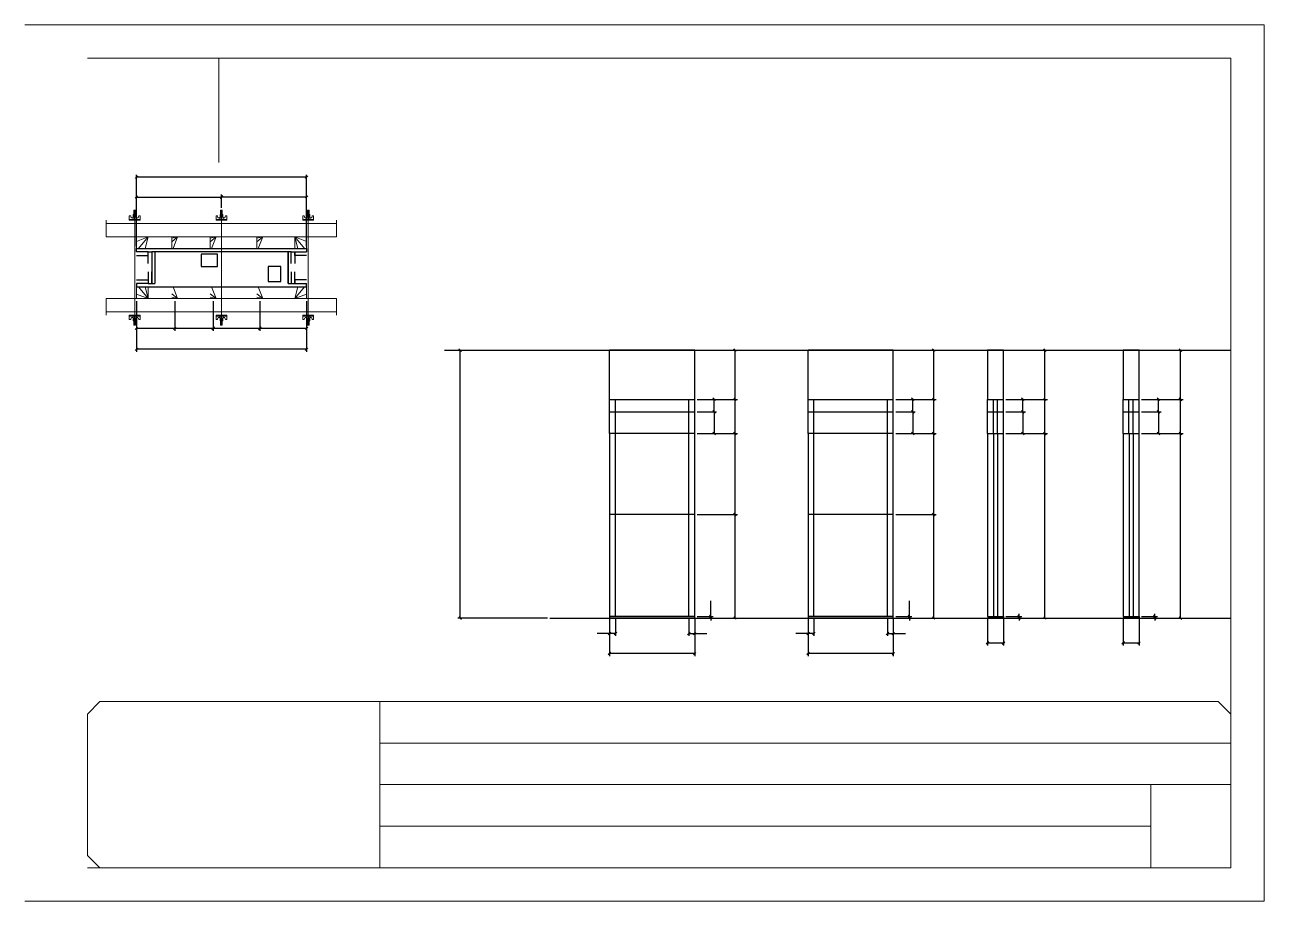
# Model space of a CAD drawing. Header units: metres. Extents: x 4341 to 8996, y 7254 to 8304.
# Drawn here: x 7511 to 8996, y 7254 to 8304 of the extents above; entities that cross this region are included whole.
import ezdxf

# ---------------------------------------------------------------- set-up
doc = ezdxf.new("R2010")
doc.units = ezdxf.units.M
for name, color, linetype in [('CHAPA', 7, 'Continuous'), ('COTA', 7, 'Continuous'), ('Hachura', 7, 'Continuous'), ('Madeira', 7, 'Continuous'), ('NIVEL 2° PAV.', 7, 'Continuous'), ('Nível', 7, 'Continuous'), ('Painéis', 7, 'Continuous'), ('Perfil Metálico', 7, 'Continuous'), ('SARR_2.2x7', 7, 'Continuous'), ('SARRAFO', 7, 'Continuous'), ('SARRAFO DE PRESSAO', 7, 'Continuous'), ('Texto Seção', 7, 'Continuous')]:
    doc.layers.add(name, color=color, linetype=linetype)

msp = doc.modelspace()

# ---------------------------------------------------------------- linework, layer by layer
at = {"layer": 'CHAPA', "color": 1, "lineweight": 25}
for points in [[(7644.9, 8032.2), (7644.9, 8036.2), (7848.9, 8036.2), (7848.9, 8032.2)], [(7644.9, 8032.2), (7644.9, 8036.2), (7848.9, 8036.2), (7848.9, 8032.2)], [(7666.9, 8032.2), (7663.3, 8032.2), (7663.3, 7994.2), (7666.9, 7994.2)], [(7666.9, 8032.2), (7663.3, 8032.2), (7663.3, 7994.2), (7666.9, 7994.2)], [(7830.5, 8032.2), (7826.9, 8032.2), (7826.9, 7994.2), (7830.5, 7994.2)], [(7830.5, 8032.2), (7826.9, 8032.2), (7826.9, 7994.2), (7830.5, 7994.2)], [(7644.9, 7994.2), (7644.9, 7990.2), (7848.9, 7990.2), (7848.9, 7994.2)], [(7644.9, 7994.2), (7644.9, 7990.2), (7848.9, 7990.2), (7848.9, 7994.2)]]:
    msp.add_lwpolyline(points, dxfattribs=at)
at = {"layer": 'COTA', "color": 0, "lineweight": 25}
for p, q in [((7646.4, 8123.1), (7643.4, 8120.1)), ((7847.4, 8120.1), (7850.4, 8123.1)), ((7646.4, 8099.4), (7643.4, 8096.4)), ((7748.4, 8099.4), (7745.4, 8096.4)), ((7745.4, 8096.4), (7748.4, 8099.4)), ((7847.4, 8096.4), (7850.4, 8099.4)), ((7646.4, 7942.1), (7643.4, 7939.1)), ((7689.4, 7939.1), (7692.4, 7942.1)), ((7692.4, 7942.1), (7689.4, 7939.1)), ((7735.4, 7939.1), (7738.4, 7942.1)), ((7738.4, 7942.1), (7735.4, 7939.1)), ((7791.4, 7939.1), (7794.4, 7942.1)), ((7794.4, 7942.1), (7791.4, 7939.1)), ((7847.4, 7939.1), (7850.4, 7942.1)), ((7646.4, 7917.1), (7643.4, 7914.1)), ((7847.4, 7914.1), (7850.4, 7917.1)), ((8363.7, 7913), (8360.7, 7916)), ((8601.7, 7913), (8598.7, 7916)), ((8735, 7913), (8732, 7916)), ((8897.5, 7913), (8894.5, 7916)), ((8360.7, 7857), (8363.7, 7854)), ((8598.7, 7857), (8601.7, 7854)), ((8732, 7857), (8735, 7854)), ((8894.5, 7857), (8897.5, 7854)), ((8363.7, 7813), (8360.7, 7816)), ((8601.7, 7813), (8598.7, 7816)), ((8735, 7813), (8732, 7816)), ((8897.5, 7813), (8894.5, 7816)), ((8363.7, 7716), (8360.7, 7719)), ((8360.7, 7719), (8363.7, 7716)), ((8601.7, 7716), (8598.7, 7719)), ((8598.7, 7719), (8601.7, 7716)), ((8331.6, 7597), (8334.6, 7594)), ((8334.6, 7592), (8331.6, 7595)), ((8360.7, 7595), (8363.7, 7592)), ((8569.6, 7597), (8572.6, 7594)), ((8572.6, 7592), (8569.6, 7595)), ((8598.7, 7595), (8601.7, 7592)), ((8701.2, 7597), (8704.2, 7594)), ((8704.2, 7592), (8701.2, 7595)), ((8732, 7595), (8735, 7592)), ((8863.7, 7597), (8866.7, 7594)), ((8866.7, 7592), (8863.7, 7595)), ((8894.5, 7595), (8897.5, 7592)), ((8213.4, 7576.5), (8210.4, 7573.5)), ((8217.4, 7573.5), (8220.4, 7576.5)), ((8308.4, 7576.5), (8305.4, 7573.5)), ((8312.4, 7573.5), (8315.4, 7576.5)), ((8451.3, 7576.5), (8448.3, 7573.5)), ((8455.3, 7573.5), (8458.3, 7576.5)), ((8546.3, 7576.5), (8543.3, 7573.5)), ((8550.3, 7573.5), (8553.3, 7576.5)), ((8666.3, 7565.1), (8663.3, 7562.1)), ((8682.3, 7562.1), (8685.3, 7565.1)), ((8828.8, 7565.1), (8825.8, 7562.1)), ((8844.8, 7562.1), (8847.8, 7565.1)), ((8213.4, 7552.4), (8210.4, 7549.4)), ((8312.4, 7549.4), (8315.4, 7552.4)), ((8451.3, 7552.4), (8448.3, 7549.4)), ((8550.3, 7549.4), (8553.3, 7552.4))]:
    msp.add_line(p, q, dxfattribs=at)
at = {"layer": 'COTA', "color": 241, "lineweight": 25}
for p, q in [((7644.9, 8039.2), (7644.9, 8124.6)), ((7848.9, 8039.2), (7848.9, 8124.6)), ((7848.9, 8121.6), (7644.9, 8121.6)), ((7644.9, 8073.2), (7644.9, 8100.9)), ((7644.9, 8097.9), (7746.9, 8097.9)), ((7746.9, 8085), (7746.9, 8100.9)), ((7746.9, 8085), (7746.9, 8100.9)), ((7848.9, 8097.9), (7746.9, 8097.9)), ((7848.9, 8073.2), (7848.9, 8100.9)), ((7644.9, 7973.2), (7644.9, 7912.6)), ((7644.9, 7973.2), (7644.9, 7937.6)), ((7690.9, 7973.2), (7690.9, 7937.6)), ((7690.9, 7973.2), (7690.9, 7937.6)), ((7736.9, 7973.2), (7736.9, 7937.6)), ((7736.9, 7973.2), (7736.9, 7937.6)), ((7792.9, 7973.2), (7792.9, 7937.6)), ((7792.9, 7973.2), (7792.9, 7937.6)), ((7848.9, 7973.2), (7848.9, 7912.6)), ((7848.9, 7973.2), (7848.9, 7937.6)), ((7644.9, 7940.6), (7690.9, 7940.6)), ((7690.9, 7940.6), (7736.9, 7940.6)), ((7736.9, 7940.6), (7792.9, 7940.6)), ((7792.9, 7940.6), (7848.9, 7940.6)), ((7848.9, 7915.6), (7644.9, 7915.6)), ((8211.9, 7855.5), (8211.9, 7914.5)), ((8313.9, 7914.5), (8211.9, 7914.5)), ((8313.9, 7855.5), (8313.9, 7914.5)), ((8551.8, 7914.5), (8449.8, 7914.5)), ((8449.8, 7855.5), (8449.8, 7914.5)), ((8551.8, 7855.5), (8551.8, 7914.5))]:
    msp.add_line(p, q, dxfattribs=at)
at = {"layer": 'COTA', "color": 180, "lineweight": 25}
for p, q in [((7742, 8029.6), (7722.7, 8029.6)), ((7722.7, 8029.6), (7722.7, 8014.6)), ((7742, 8014.6), (7742, 8029.6)), ((7722.7, 8014.6), (7742, 8014.6)), ((7817.9, 8014.6), (7802.9, 8014.6)), ((7802.9, 8014.6), (7802.9, 7996.6)), ((7817.9, 7996.6), (7817.9, 8014.6)), ((7802.9, 7996.6), (7817.9, 7996.6))]:
    msp.add_line(p, q, dxfattribs=at)
at = {"layer": 'COTA', "color": 4, "lineweight": 25}
for p, q in [((8316.9, 7914.5), (8365.2, 7914.5)), ((8362.2, 7855.5), (8362.2, 7914.5)), ((8554.8, 7914.5), (8603.2, 7914.5)), ((8600.2, 7855.5), (8600.2, 7914.5)), ((8686.8, 7914.5), (8736.5, 7914.5)), ((8733.5, 7855.5), (8733.5, 7914.5)), ((8849.3, 7914.5), (8899, 7914.5)), ((8896, 7855.5), (8896, 7914.5)), ((8316.9, 7855.5), (8365.2, 7855.5)), ((8554.8, 7855.5), (8603.2, 7855.5)), ((8686.8, 7855.5), (8736.5, 7855.5)), ((8849.3, 7855.5), (8899, 7855.5)), ((8316.9, 7814.5), (8365.2, 7814.5)), ((8362.2, 7717.5), (8362.2, 7814.5)), ((8554.8, 7814.5), (8603.2, 7814.5)), ((8600.2, 7717.5), (8600.2, 7814.5)), ((8686.8, 7814.5), (8736.5, 7814.5)), ((8733.5, 7593.5), (8733.5, 7814.5)), ((8849.3, 7814.5), (8899, 7814.5)), ((8896, 7593.5), (8896, 7814.5)), ((8316.9, 7717.5), (8365.2, 7717.5)), ((8354.7, 7717.5), (8365.2, 7717.5)), ((8362.2, 7593.5), (8362.2, 7717.5)), ((8554.8, 7717.5), (8603.2, 7717.5)), ((8592.7, 7717.5), (8603.2, 7717.5)), ((8600.2, 7593.5), (8600.2, 7717.5)), ((8333.1, 7595.5), (8333.1, 7614.3)), ((8571.1, 7595.5), (8571.1, 7614.3)), ((8211.9, 7592.5), (8211.9, 7547.9)), ((8211.9, 7590.5), (8211.9, 7572)), ((8218.9, 7592.5), (8218.9, 7572)), ((8306.9, 7592.5), (8306.9, 7572)), ((8313.9, 7592.5), (8313.9, 7547.9)), ((8313.9, 7590.5), (8313.9, 7572)), ((8316.9, 7595.5), (8336.1, 7595.5)), ((8316.9, 7593.5), (8336.1, 7593.5)), ((8316.9, 7593.5), (8365.2, 7593.5)), ((8333.1, 7593.5), (8333.1, 7595.5)), ((8333.1, 7593.5), (8333.1, 7590.5)), ((8449.8, 7592.5), (8449.8, 7547.9)), ((8449.8, 7590.5), (8449.8, 7572)), ((8456.8, 7592.5), (8456.8, 7572)), ((8544.8, 7592.5), (8544.8, 7572)), ((8551.8, 7592.5), (8551.8, 7547.9)), ((8551.8, 7590.5), (8551.8, 7572)), ((8554.8, 7595.5), (8574.1, 7595.5)), ((8554.8, 7593.5), (8574.1, 7593.5)), ((8554.8, 7593.5), (8603.2, 7593.5)), ((8571.1, 7593.5), (8571.1, 7595.5)), ((8571.1, 7593.5), (8571.1, 7590.5)), ((8664.8, 7592.5), (8664.8, 7560.6)), ((8683.8, 7592.5), (8683.8, 7560.6)), ((8686.8, 7595.5), (8705.7, 7595.5)), ((8686.8, 7593.5), (8705.7, 7593.5)), ((8686.8, 7593.5), (8736.5, 7593.5)), ((8702.7, 7595.5), (8702.7, 7598.5)), ((8702.7, 7593.5), (8702.7, 7595.5)), ((8702.7, 7593.5), (8702.7, 7590.5)), ((8827.3, 7592.5), (8827.3, 7560.6)), ((8846.3, 7592.5), (8846.3, 7560.6)), ((8849.3, 7595.5), (8868.2, 7595.5)), ((8849.3, 7593.5), (8868.2, 7593.5)), ((8849.3, 7593.5), (8899, 7593.5)), ((8865.2, 7595.5), (8865.2, 7598.5)), ((8865.2, 7593.5), (8865.2, 7595.5)), ((8865.2, 7593.5), (8865.2, 7590.5)), ((8211.9, 7575), (8197.1, 7575)), ((8218.9, 7575), (8211.9, 7575)), ((8306.9, 7575), (8313.9, 7575)), ((8313.9, 7575), (8328.6, 7575)), ((8449.8, 7575), (8435.1, 7575)), ((8456.8, 7575), (8449.8, 7575)), ((8544.8, 7575), (8551.8, 7575)), ((8551.8, 7575), (8566.5, 7575)), ((8664.8, 7563.6), (8683.8, 7563.6)), ((8827.3, 7563.6), (8846.3, 7563.6)), ((8313.9, 7550.9), (8211.9, 7550.9)), ((8551.8, 7550.9), (8449.8, 7550.9))]:
    msp.add_line(p, q, dxfattribs=at)
at = {"layer": 'COTA', "color": 241, "lineweight": 25}
for points in [[(8683.8, 7855.5), (8683.8, 7914.5), (8664.8, 7914.5), (8664.8, 7855.5)], [(8846.3, 7855.5), (8846.3, 7914.5), (8827.3, 7914.5), (8827.3, 7855.5)]]:
    msp.add_lwpolyline(points, dxfattribs=at)
at = {"layer": 'Hachura', "color": 0, "lineweight": 9}
for p, q in [((7641.8, 8081.3), (7644, 8080.2)), ((7643.9, 8079.9), (7641.8, 8081)), ((7641.8, 8080.1), (7644, 8079)), ((7643.9, 8078.8), (7641.8, 8079.8)), ((7641.8, 8078.9), (7644, 8077.8)), ((7643.9, 8077.6), (7641.8, 8078.7)), ((7641.9, 8081.7), (7642.2, 8082)), ((7641.9, 8081.3), (7641.9, 8081.7)), ((7643.8, 8081.7), (7641.9, 8081.7)), ((7641.9, 8081.3), (7643.8, 8080.4)), ((7641.9, 8081.3), (7643.8, 8080.4)), ((7641.9, 8080.2), (7641.9, 8080.8)), ((7643.8, 8079.9), (7641.9, 8080.8)), ((7641.9, 8080.2), (7643.8, 8079.2)), ((7641.9, 8079), (7641.9, 8079.7)), ((7643.8, 8078.7), (7641.9, 8079.7)), ((7641.9, 8079.5), (7641.9, 8079.7)), ((7641.9, 8079), (7643.8, 8078.1)), ((7641.9, 8077.9), (7641.9, 8078.5)), ((7643.8, 8077.5), (7641.9, 8078.5)), ((7642.2, 8082), (7643.5, 8082)), ((7643.8, 8081), (7642.5, 8081.7)), ((7643.9, 8081.1), (7642.8, 8081.7)), ((7643.3, 8081.7), (7644, 8081.3)), ((7643.8, 8081.7), (7643.5, 8082)), ((7643.5, 8081.7), (7643.8, 8081.5)), ((7643.8, 8081), (7643.8, 8080.4)), ((7643.8, 8079.2), (7643.8, 8079.9)), ((7643.8, 8078.5), (7643.8, 8078.7)), ((7643.8, 8078.5), (7643.8, 8078.1)), ((7745.8, 8081.3), (7748, 8080.2)), ((7747.9, 8079.9), (7745.8, 8081)), ((7745.8, 8080.1), (7748, 8079)), ((7747.9, 8078.8), (7745.8, 8079.8)), ((7745.8, 8078.9), (7748, 8077.8)), ((7747.9, 8077.6), (7745.8, 8078.7)), ((7745.9, 8081.7), (7746.2, 8082)), ((7745.9, 8081.3), (7745.9, 8081.7)), ((7747.8, 8081.7), (7745.9, 8081.7)), ((7745.9, 8081.3), (7747.8, 8080.4)), ((7745.9, 8081.3), (7747.8, 8080.4)), ((7745.9, 8080.2), (7745.9, 8080.8)), ((7747.8, 8079.9), (7745.9, 8080.8)), ((7745.9, 8080.2), (7747.8, 8079.2)), ((7745.9, 8079), (7745.9, 8079.7)), ((7747.8, 8078.7), (7745.9, 8079.7)), ((7745.9, 8079.5), (7745.9, 8079.7)), ((7745.9, 8079), (7747.8, 8078.1)), ((7745.9, 8077.9), (7745.9, 8078.5)), ((7747.8, 8077.5), (7745.9, 8078.5)), ((7746.2, 8082), (7747.5, 8082)), ((7747.8, 8081), (7746.5, 8081.7)), ((7747.9, 8081.1), (7746.8, 8081.7)), ((7747.3, 8081.7), (7748, 8081.3)), ((7747.8, 8081.7), (7747.5, 8082)), ((7747.5, 8081.7), (7747.8, 8081.5)), ((7747.8, 8081), (7747.8, 8080.4)), ((7747.8, 8079.2), (7747.8, 8079.9)), ((7747.8, 8078.5), (7747.8, 8078.7)), ((7747.8, 8078.5), (7747.8, 8078.1)), ((7850.5, 8081.7), (7849.8, 8081.3)), ((7852, 8081.3), (7849.8, 8080.2)), ((7852, 8080.1), (7849.8, 8079)), ((7852, 8078.9), (7849.8, 8077.8)), ((7849.9, 8081.1), (7851, 8081.7)), ((7849.9, 8079.9), (7852, 8081)), ((7849.9, 8078.8), (7852, 8079.8)), ((7849.9, 8077.6), (7852, 8078.7)), ((7850, 8081.7), (7850.3, 8082)), ((7850.3, 8081.7), (7850, 8081.5)), ((7850, 8081), (7851.3, 8081.7)), ((7850, 8081.7), (7851.9, 8081.7)), ((7851.9, 8081.3), (7850, 8080.4)), ((7851.9, 8081.3), (7850, 8080.4)), ((7850, 8081), (7850, 8080.4)), ((7850, 8079.9), (7851.9, 8080.8)), ((7851.9, 8080.2), (7850, 8079.2)), ((7850, 8079.2), (7850, 8079.9)), ((7850, 8078.7), (7851.9, 8079.7)), ((7851.9, 8079), (7850, 8078.1)), ((7850, 8078.5), (7850, 8078.7)), ((7850, 8078.5), (7850, 8078.1)), ((7850, 8077.5), (7851.9, 8078.5)), ((7851.6, 8082), (7850.3, 8082)), ((7851.9, 8081.7), (7851.6, 8082)), ((7851.9, 8081.3), (7851.9, 8081.7)), ((7851.9, 8080.2), (7851.9, 8080.8)), ((7851.9, 8079), (7851.9, 8079.7)), ((7851.9, 8079.5), (7851.9, 8079.7)), ((7851.9, 8077.9), (7851.9, 8078.5)), ((7636.4, 8070.2), (7636.4, 8075.3)), ((7636.4, 8075.3), (7638.1, 8075.3)), ((7636.4, 8071.1), (7649.3, 8071.1)), ((7636.4, 8071.1), (7641.6, 8071.1)), ((7649.3, 8070.2), (7636.4, 8070.2)), ((7636.6, 8071.1), (7636.6, 8070.2)), ((7636.8, 8071.1), (7636.8, 8070.2)), ((7637.1, 8071.1), (7637.1, 8070.2)), ((7637.6, 8071.1), (7637.6, 8070.2)), ((7638.1, 8075.3), (7638.7, 8073.1)), ((7638.4, 8071.1), (7638.4, 8070.2)), ((7639, 8072.9), (7641, 8072.9)), ((7639.9, 8071.1), (7639.9, 8070.2)), ((7648.4, 8070.2), (7640.6, 8070.2)), ((7641, 8073.7), (7644.8, 8073.7)), ((7641, 8071.1), (7641, 8073.7)), ((7642.9, 8071.1), (7641, 8071.1)), ((7644.6, 8076.9), (7641.2, 8076.9)), ((7641.2, 8076.9), (7641.2, 8073.7)), ((7644.6, 8076.8), (7641.2, 8076.8)), ((7641.6, 8071.1), (7642.2, 8071.1)), ((7643, 8076.9), (7641.8, 8077.5)), ((7641.9, 8077.9), (7643.8, 8076.9)), ((7642.8, 8076.9), (7641.9, 8077.3)), ((7641.9, 8076.9), (7641.9, 8077.3)), ((7641.9, 8070.8), (7641.9, 8071)), ((7641.9, 8070.3), (7641.9, 8070.8)), ((7642.2, 8076.9), (7642.2, 8073.7)), ((7642.6, 8071.1), (7642.6, 8073.1)), ((7642.9, 8071.1), (7642.9, 8070.2)), ((7643.1, 8073.1), (7643.1, 8071.1)), ((7643.8, 8077.5), (7643.8, 8076.9)), ((7643.8, 8076.9), (7643.8, 8073.7)), ((7643.9, 8071), (7643.9, 8070.5)), ((7644.6, 8073.7), (7644.6, 8076.9)), ((7644.8, 8073.7), (7644.6, 8073.7)), ((7644.8, 8073.7), (7644.6, 8073.7)), ((7644.8, 8073.7), (7644.8, 8071.1)), ((7646.8, 8072.9), (7644.8, 8072.9)), ((7645.9, 8071.1), (7645.9, 8070.2)), ((7647.7, 8075.3), (7647.1, 8073.1)), ((7647.4, 8071.1), (7647.4, 8070.2)), ((7649.3, 8075.3), (7647.7, 8075.3)), ((7648.2, 8071.1), (7648.2, 8070.2)), ((7648.7, 8071.1), (7648.7, 8070.2)), ((7649, 8071.1), (7649, 8070.2)), ((7649.2, 8071.1), (7649.2, 8070.2)), ((7649.3, 8071.1), (7649.3, 8075.3)), ((7649.3, 8071.1), (7649.3, 8070.2)), ((7740.4, 8070.2), (7740.4, 8075.3)), ((7740.4, 8075.3), (7742.1, 8075.3)), ((7740.4, 8071.1), (7753.3, 8071.1)), ((7740.4, 8071.1), (7745.6, 8071.1)), ((7753.3, 8070.2), (7740.4, 8070.2)), ((7740.6, 8071.1), (7740.6, 8070.2)), ((7740.8, 8071.1), (7740.8, 8070.2)), ((7741.1, 8071.1), (7741.1, 8070.2)), ((7741.6, 8071.1), (7741.6, 8070.2)), ((7742.1, 8075.3), (7742.7, 8073.1)), ((7742.4, 8071.1), (7742.4, 8070.2)), ((7743, 8072.9), (7745, 8072.9)), ((7743.9, 8071.1), (7743.9, 8070.2)), ((7752.4, 8070.2), (7744.6, 8070.2)), ((7745, 8073.7), (7748.8, 8073.7)), ((7745, 8071.1), (7745, 8073.7)), ((7746.9, 8071.1), (7745, 8071.1)), ((7748.6, 8076.9), (7745.2, 8076.9)), ((7745.2, 8076.9), (7745.2, 8073.7)), ((7748.6, 8076.8), (7745.2, 8076.8)), ((7745.6, 8071.1), (7746.2, 8071.1)), ((7747, 8076.9), (7745.8, 8077.5)), ((7745.9, 8077.9), (7747.8, 8076.9)), ((7746.8, 8076.9), (7745.9, 8077.3)), ((7745.9, 8076.9), (7745.9, 8077.3)), ((7745.9, 8070.8), (7745.9, 8071)), ((7745.9, 8070.3), (7745.9, 8070.8)), ((7746.2, 8076.9), (7746.2, 8073.7)), ((7746.6, 8071.1), (7746.6, 8073.1)), ((7746.9, 8071.1), (7746.9, 8070.2)), ((7747.1, 8073.1), (7747.1, 8071.1)), ((7747.8, 8077.5), (7747.8, 8076.9)), ((7747.8, 8076.9), (7747.8, 8073.7)), ((7747.9, 8071), (7747.9, 8070.5)), ((7748.6, 8073.7), (7748.6, 8076.9)), ((7748.8, 8073.7), (7748.6, 8073.7)), ((7748.8, 8073.7), (7748.6, 8073.7)), ((7748.8, 8073.7), (7748.8, 8071.1)), ((7750.8, 8072.9), (7748.8, 8072.9)), ((7749.9, 8071.1), (7749.9, 8070.2)), ((7751.7, 8075.3), (7751.1, 8073.1)), ((7751.4, 8071.1), (7751.4, 8070.2)), ((7753.3, 8075.3), (7751.7, 8075.3)), ((7752.2, 8071.1), (7752.2, 8070.2)), ((7752.7, 8071.1), (7752.7, 8070.2)), ((7753, 8071.1), (7753, 8070.2)), ((7753.2, 8071.1), (7753.2, 8070.2)), ((7753.3, 8071.1), (7753.3, 8075.3)), ((7753.3, 8071.1), (7753.3, 8070.2)), ((7844.4, 8071.1), (7844.4, 8075.3)), ((7844.4, 8075.3), (7846.1, 8075.3)), ((7857.3, 8071.1), (7844.4, 8071.1)), ((7844.4, 8071.1), (7844.4, 8070.2)), ((7844.4, 8070.2), (7857.3, 8070.2)), ((7844.6, 8071.1), (7844.6, 8070.2)), ((7844.8, 8071.1), (7844.8, 8070.2)), ((7845.1, 8071.1), (7845.1, 8070.2)), ((7845.4, 8070.2), (7853.2, 8070.2)), ((7845.6, 8071.1), (7845.6, 8070.2)), ((7846.1, 8075.3), (7846.7, 8073.1)), ((7846.4, 8071.1), (7846.4, 8070.2)), ((7847, 8072.9), (7849, 8072.9)), ((7847.9, 8071.1), (7847.9, 8070.2)), ((7852.8, 8073.7), (7849, 8073.7)), ((7849, 8073.7), (7849, 8071.1)), ((7849, 8073.7), (7849.2, 8073.7)), ((7849, 8073.7), (7849.2, 8073.7)), ((7849.2, 8076.9), (7852.6, 8076.9)), ((7849.2, 8073.7), (7849.2, 8076.9)), ((7849.2, 8076.8), (7852.6, 8076.8)), ((7849.9, 8071), (7849.9, 8070.5)), ((7851.9, 8077.9), (7850, 8076.9)), ((7850, 8077.5), (7850, 8076.9)), ((7850, 8076.9), (7850, 8073.7)), ((7850.7, 8073.1), (7850.7, 8071.1)), ((7850.8, 8076.9), (7852, 8077.5)), ((7850.9, 8071.1), (7852.8, 8071.1)), ((7850.9, 8071.1), (7850.9, 8070.2)), ((7851, 8076.9), (7851.9, 8077.3)), ((7851.2, 8071.1), (7851.2, 8073.1)), ((7851.5, 8076.9), (7851.5, 8073.7)), ((7852.2, 8071.1), (7851.5, 8071.1)), ((7851.9, 8076.9), (7851.9, 8077.3)), ((7851.9, 8070.8), (7851.9, 8071)), ((7851.9, 8070.3), (7851.9, 8070.8)), ((7857.3, 8071.1), (7852.2, 8071.1)), ((7852.6, 8076.9), (7852.6, 8073.7)), ((7852.8, 8071.1), (7852.8, 8073.7)), ((7854.8, 8072.9), (7852.8, 8072.9)), ((7853.9, 8071.1), (7853.9, 8070.2)), ((7855.7, 8075.3), (7855.1, 8073.1)), ((7855.4, 8071.1), (7855.4, 8070.2)), ((7857.3, 8075.3), (7855.7, 8075.3)), ((7856.2, 8071.1), (7856.2, 8070.2)), ((7856.7, 8071.1), (7856.7, 8070.2)), ((7857, 8071.1), (7857, 8070.2)), ((7857.2, 8071.1), (7857.2, 8070.2)), ((7857.3, 8070.2), (7857.3, 8075.3)), ((7649.3, 7956.2), (7636.4, 7956.2)), ((7636.4, 7956.2), (7636.4, 7951)), ((7636.4, 7955.3), (7649.3, 7955.3)), ((7636.4, 7955.3), (7641.6, 7955.3)), ((7636.4, 7951), (7638.1, 7951)), ((7636.6, 7955.3), (7636.6, 7956.2)), ((7636.8, 7955.3), (7636.8, 7956.2)), ((7637.1, 7955.3), (7637.1, 7956.2)), ((7637.6, 7955.3), (7637.6, 7956.2)), ((7638.1, 7951), (7638.7, 7953.2)), ((7638.4, 7955.3), (7638.4, 7956.2)), ((7639, 7953.5), (7641, 7953.5)), ((7639.9, 7955.3), (7639.9, 7956.2)), ((7648.4, 7956.2), (7640.6, 7956.2)), ((7642.9, 7955.3), (7641, 7955.3)), ((7641, 7955.3), (7641, 7952.7)), ((7641, 7952.7), (7644.8, 7952.7)), ((7641.2, 7949.5), (7641.2, 7952.7)), ((7644.6, 7949.5), (7641.2, 7949.5)), ((7644.6, 7949.5), (7641.2, 7949.5)), ((7641.6, 7955.3), (7642.2, 7955.3)), ((7643, 7949.5), (7641.8, 7948.8)), ((7643.9, 7948.8), (7641.8, 7947.7)), ((7641.8, 7947.4), (7644, 7948.5)), ((7643.9, 7947.6), (7641.8, 7946.5)), ((7641.8, 7946.3), (7644, 7947.4)), ((7643.9, 7946.4), (7641.8, 7945.4)), ((7641.8, 7945.1), (7644, 7946.2)), ((7641.9, 7956), (7641.9, 7955.6)), ((7641.9, 7955.6), (7641.9, 7955.4)), ((7641.9, 7948.5), (7643.8, 7949.5)), ((7642.8, 7949.5), (7641.9, 7949)), ((7641.9, 7949.5), (7641.9, 7949)), ((7643.8, 7948.8), (7641.9, 7947.9)), ((7641.9, 7948.5), (7641.9, 7947.9)), ((7641.9, 7947.4), (7643.8, 7948.3)), ((7643.8, 7947.7), (7641.9, 7946.7)), ((7641.9, 7947.4), (7641.9, 7946.7)), ((7641.9, 7946.2), (7643.8, 7947.2)), ((7641.9, 7946.9), (7641.9, 7946.7)), ((7643.8, 7946.5), (7641.9, 7945.5)), ((7641.9, 7946.2), (7641.9, 7945.5)), ((7641.9, 7945), (7643.8, 7946)), ((7641.9, 7945), (7643.8, 7946)), ((7641.9, 7945), (7641.9, 7944.7)), ((7642.2, 7949.5), (7642.2, 7952.7)), ((7643.8, 7945.4), (7642.5, 7944.7)), ((7642.6, 7955.3), (7642.6, 7953.3)), ((7643.9, 7945.3), (7642.8, 7944.7)), ((7642.9, 7955.3), (7642.9, 7956.2)), ((7643.1, 7953.3), (7643.1, 7955.3)), ((7643.3, 7944.7), (7644, 7945)), ((7643.5, 7944.7), (7643.8, 7944.8)), ((7643.8, 7949.5), (7643.8, 7952.7)), ((7643.8, 7948.8), (7643.8, 7949.5)), ((7643.8, 7947.9), (7643.8, 7948.3)), ((7643.8, 7947.9), (7643.8, 7947.7)), ((7643.8, 7947.2), (7643.8, 7946.5)), ((7643.8, 7945.4), (7643.8, 7946)), ((7643.9, 7955.4), (7643.9, 7955.8)), ((7644.6, 7952.7), (7644.6, 7949.5)), ((7644.8, 7952.7), (7644.6, 7952.7)), ((7644.8, 7952.7), (7644.6, 7952.7)), ((7644.8, 7952.7), (7644.8, 7955.3)), ((7646.8, 7953.5), (7644.8, 7953.5)), ((7645.9, 7955.3), (7645.9, 7956.2)), ((7647.7, 7951), (7647.1, 7953.2)), ((7647.4, 7955.3), (7647.4, 7956.2)), ((7649.3, 7951), (7647.7, 7951)), ((7648.2, 7955.3), (7648.2, 7956.2)), ((7648.7, 7955.3), (7648.7, 7956.2)), ((7649, 7955.3), (7649, 7956.2)), ((7649.2, 7955.3), (7649.2, 7956.2)), ((7649.3, 7955.3), (7649.3, 7956.2)), ((7649.3, 7955.3), (7649.3, 7951)), ((7753.3, 7956.2), (7740.4, 7956.2)), ((7740.4, 7956.2), (7740.4, 7951)), ((7740.4, 7955.3), (7753.3, 7955.3)), ((7740.4, 7955.3), (7745.6, 7955.3)), ((7740.4, 7951), (7742.1, 7951)), ((7740.6, 7955.3), (7740.6, 7956.2)), ((7740.8, 7955.3), (7740.8, 7956.2)), ((7741.1, 7955.3), (7741.1, 7956.2)), ((7741.6, 7955.3), (7741.6, 7956.2)), ((7742.1, 7951), (7742.7, 7953.2)), ((7742.4, 7955.3), (7742.4, 7956.2)), ((7743, 7953.5), (7745, 7953.5)), ((7743.9, 7955.3), (7743.9, 7956.2)), ((7752.4, 7956.2), (7744.6, 7956.2)), ((7746.9, 7955.3), (7745, 7955.3)), ((7745, 7955.3), (7745, 7952.7)), ((7745, 7952.7), (7748.8, 7952.7)), ((7745.2, 7949.5), (7745.2, 7952.7)), ((7748.6, 7949.5), (7745.2, 7949.5)), ((7748.6, 7949.5), (7745.2, 7949.5)), ((7745.6, 7955.3), (7746.2, 7955.3)), ((7747, 7949.5), (7745.8, 7948.8)), ((7747.9, 7948.8), (7745.8, 7947.7)), ((7745.8, 7947.4), (7748, 7948.5)), ((7747.9, 7947.6), (7745.8, 7946.5)), ((7745.8, 7946.3), (7748, 7947.4)), ((7747.9, 7946.4), (7745.8, 7945.4)), ((7745.8, 7945.1), (7748, 7946.2)), ((7745.9, 7956), (7745.9, 7955.6)), ((7745.9, 7955.6), (7745.9, 7955.4)), ((7745.9, 7948.5), (7747.8, 7949.5)), ((7746.8, 7949.5), (7745.9, 7949)), ((7745.9, 7949.5), (7745.9, 7949)), ((7747.8, 7948.8), (7745.9, 7947.9)), ((7745.9, 7948.5), (7745.9, 7947.9)), ((7745.9, 7947.4), (7747.8, 7948.3)), ((7747.8, 7947.7), (7745.9, 7946.7)), ((7745.9, 7947.4), (7745.9, 7946.7)), ((7745.9, 7946.2), (7747.8, 7947.2)), ((7745.9, 7946.9), (7745.9, 7946.7)), ((7747.8, 7946.5), (7745.9, 7945.5)), ((7745.9, 7946.2), (7745.9, 7945.5)), ((7745.9, 7945), (7747.8, 7946)), ((7745.9, 7945), (7747.8, 7946)), ((7745.9, 7945), (7745.9, 7944.7)), ((7746.2, 7949.5), (7746.2, 7952.7)), ((7747.8, 7945.4), (7746.5, 7944.7)), ((7746.6, 7955.3), (7746.6, 7953.3)), ((7747.9, 7945.3), (7746.8, 7944.7)), ((7746.9, 7955.3), (7746.9, 7956.2)), ((7747.1, 7953.3), (7747.1, 7955.3)), ((7747.3, 7944.7), (7748, 7945)), ((7747.5, 7944.7), (7747.8, 7944.8)), ((7747.8, 7949.5), (7747.8, 7952.7)), ((7747.8, 7948.8), (7747.8, 7949.5)), ((7747.8, 7947.9), (7747.8, 7948.3)), ((7747.8, 7947.9), (7747.8, 7947.7)), ((7747.8, 7947.2), (7747.8, 7946.5)), ((7747.8, 7945.4), (7747.8, 7946)), ((7747.9, 7955.4), (7747.9, 7955.8)), ((7748.6, 7952.7), (7748.6, 7949.5)), ((7748.8, 7952.7), (7748.6, 7952.7)), ((7748.8, 7952.7), (7748.6, 7952.7)), ((7748.8, 7952.7), (7748.8, 7955.3)), ((7750.8, 7953.5), (7748.8, 7953.5)), ((7749.9, 7955.3), (7749.9, 7956.2)), ((7751.7, 7951), (7751.1, 7953.2)), ((7751.4, 7955.3), (7751.4, 7956.2)), ((7753.3, 7951), (7751.7, 7951)), ((7752.2, 7955.3), (7752.2, 7956.2)), ((7752.7, 7955.3), (7752.7, 7956.2)), ((7753, 7955.3), (7753, 7956.2)), ((7753.2, 7955.3), (7753.2, 7956.2)), ((7753.3, 7955.3), (7753.3, 7956.2)), ((7753.3, 7955.3), (7753.3, 7951)), ((7844.4, 7956.2), (7857.3, 7956.2)), ((7844.4, 7955.3), (7844.4, 7956.2)), ((7857.3, 7955.3), (7844.4, 7955.3)), ((7844.4, 7955.3), (7844.4, 7951)), ((7844.4, 7951), (7846.1, 7951)), ((7844.6, 7955.3), (7844.6, 7956.2)), ((7844.8, 7955.3), (7844.8, 7956.2)), ((7845.1, 7955.3), (7845.1, 7956.2)), ((7845.4, 7956.2), (7853.2, 7956.2)), ((7845.6, 7955.3), (7845.6, 7956.2)), ((7846.1, 7951), (7846.7, 7953.2)), ((7846.4, 7955.3), (7846.4, 7956.2)), ((7847, 7953.5), (7849, 7953.5)), ((7847.9, 7955.3), (7847.9, 7956.2)), ((7849, 7952.7), (7849, 7955.3)), ((7852.8, 7952.7), (7849, 7952.7)), ((7849, 7952.7), (7849.2, 7952.7)), ((7849, 7952.7), (7849.2, 7952.7)), ((7849.2, 7952.7), (7849.2, 7949.5)), ((7849.2, 7949.5), (7852.6, 7949.5)), ((7849.2, 7949.5), (7852.6, 7949.5)), ((7852, 7947.4), (7849.8, 7948.5)), ((7852, 7946.3), (7849.8, 7947.4)), ((7852, 7945.1), (7849.8, 7946.2)), ((7850.5, 7944.7), (7849.8, 7945)), ((7849.9, 7955.4), (7849.9, 7955.8)), ((7849.9, 7948.8), (7852, 7947.7)), ((7849.9, 7947.6), (7852, 7946.5)), ((7849.9, 7946.4), (7852, 7945.4)), ((7849.9, 7945.3), (7851, 7944.7)), ((7850, 7949.5), (7850, 7952.7)), ((7850, 7948.8), (7850, 7949.5)), ((7851.9, 7948.5), (7850, 7949.5)), ((7850, 7948.8), (7851.9, 7947.9)), ((7850, 7947.9), (7850, 7948.3)), ((7851.9, 7947.4), (7850, 7948.3)), ((7850, 7947.9), (7850, 7947.7)), ((7850, 7947.7), (7851.9, 7946.7)), ((7850, 7947.2), (7850, 7946.5)), ((7851.9, 7946.2), (7850, 7947.2)), ((7850, 7946.5), (7851.9, 7945.5)), ((7851.9, 7945), (7850, 7946)), ((7850, 7945.4), (7850, 7946)), ((7851.9, 7945), (7850, 7946)), ((7850, 7945.4), (7851.3, 7944.7)), ((7850.3, 7944.7), (7850, 7944.8)), ((7850.7, 7953.3), (7850.7, 7955.3)), ((7850.8, 7949.5), (7852, 7948.8)), ((7850.9, 7955.3), (7850.9, 7956.2)), ((7850.9, 7955.3), (7852.8, 7955.3)), ((7851, 7949.5), (7851.9, 7949)), ((7851.2, 7955.3), (7851.2, 7953.3)), ((7852.2, 7955.3), (7851.5, 7955.3)), ((7851.5, 7949.5), (7851.5, 7952.7)), ((7851.9, 7956), (7851.9, 7955.6)), ((7851.9, 7955.6), (7851.9, 7955.4)), ((7851.9, 7949.5), (7851.9, 7949)), ((7851.9, 7948.5), (7851.9, 7947.9)), ((7851.9, 7947.4), (7851.9, 7946.7)), ((7851.9, 7946.9), (7851.9, 7946.7)), ((7851.9, 7946.2), (7851.9, 7945.5)), ((7851.9, 7945), (7851.9, 7944.7)), ((7857.3, 7955.3), (7852.2, 7955.3)), ((7852.6, 7949.5), (7852.6, 7952.7)), ((7852.8, 7955.3), (7852.8, 7952.7)), ((7854.8, 7953.5), (7852.8, 7953.5)), ((7853.9, 7955.3), (7853.9, 7956.2)), ((7855.7, 7951), (7855.1, 7953.2)), ((7855.4, 7955.3), (7855.4, 7956.2)), ((7857.3, 7951), (7855.7, 7951)), ((7856.2, 7955.3), (7856.2, 7956.2)), ((7856.7, 7955.3), (7856.7, 7956.2)), ((7857, 7955.3), (7857, 7956.2)), ((7857.2, 7955.3), (7857.2, 7956.2)), ((7857.3, 7956.2), (7857.3, 7951)), ((7641.9, 7944.7), (7642.2, 7944.4)), ((7643.8, 7944.7), (7641.9, 7944.7)), ((7642.2, 7944.4), (7643.5, 7944.4)), ((7643.8, 7944.7), (7643.5, 7944.4)), ((7745.9, 7944.7), (7746.2, 7944.4)), ((7747.8, 7944.7), (7745.9, 7944.7)), ((7746.2, 7944.4), (7747.5, 7944.4)), ((7747.8, 7944.7), (7747.5, 7944.4)), ((7850, 7944.7), (7850.3, 7944.4)), ((7850, 7944.7), (7851.9, 7944.7)), ((7851.6, 7944.4), (7850.3, 7944.4)), ((7851.9, 7944.7), (7851.6, 7944.4))]:
    msp.add_line(p, q, dxfattribs=at)
at = {"layer": 'Hachura', "color": 251, "lineweight": 9}
for p, q in [((7642.9, 8081), (7642.9, 7949.2)), ((7746.9, 8081), (7746.9, 7949.2)), ((7850.9, 8081), (7850.9, 7949.2))]:
    msp.add_line(p, q, dxfattribs=at)
at = {"layer": 'Madeira', "color": 126, "lineweight": 18}
for p, q in [((7658.9, 8050.2), (7644.9, 8044.8)), ((7658.9, 8050.2), (7647.4, 8036.2)), ((7658.9, 8050.2), (7655.4, 8036.2)), ((7694.4, 8050.2), (7687.4, 8044.4)), ((7694.4, 8050.2), (7687.4, 8048.5)), ((7694.4, 8050.2), (7689, 8036.2)), ((7740.4, 8050.2), (7733.4, 8044.4)), ((7740.4, 8050.2), (7733.4, 8048.5)), ((7740.4, 8050.2), (7735, 8036.2)), ((7796.4, 8050.2), (7789.4, 8044.4)), ((7796.4, 8050.2), (7789.4, 8048.5)), ((7796.4, 8050.2), (7791, 8036.2)), ((7834.9, 8050.2), (7846.4, 8036.2)), ((7834.9, 8050.2), (7838.4, 8036.2)), ((7834.9, 8050.2), (7848.9, 8044.8)), ((7658.9, 7976.2), (7647.4, 7990.2)), ((7658.9, 7976.2), (7655.4, 7990.2)), ((7694.4, 7976.2), (7689, 7990.2)), ((7740.4, 7976.2), (7735, 7990.2)), ((7796.4, 7976.2), (7791, 7990.2)), ((7834.9, 7976.2), (7846.4, 7990.2)), ((7834.9, 7976.2), (7838.4, 7990.2)), ((7658.9, 7976.2), (7644.9, 7981.6)), ((7694.4, 7976.2), (7687.4, 7981.9)), ((7694.4, 7976.2), (7687.4, 7977.9)), ((7740.4, 7976.2), (7733.4, 7981.9)), ((7740.4, 7976.2), (7733.4, 7977.9)), ((7796.4, 7976.2), (7789.4, 7981.9)), ((7796.4, 7976.2), (7789.4, 7977.9)), ((7834.9, 7976.2), (7848.9, 7981.6))]:
    msp.add_line(p, q, dxfattribs=at)
for points in [[(7848.9, 8050.2), (7848.9, 8036.2), (7644.9, 8036.2), (7644.9, 8050.2)], [(7694.4, 8050.2), (7687.4, 8050.2), (7687.4, 8036.2), (7694.4, 8036.2)], [(7740.4, 8050.2), (7733.4, 8050.2), (7733.4, 8036.2), (7740.4, 8036.2)], [(7796.4, 8050.2), (7789.4, 8050.2), (7789.4, 8036.2), (7796.4, 8036.2)], [(7834.9, 8050.2), (7834.9, 8036.2), (7848.9, 8036.2), (7848.9, 8050.2)], [(7848.9, 7976.2), (7848.9, 7990.2), (7644.9, 7990.2), (7644.9, 7976.2)], [(7658.9, 7976.2), (7658.9, 7990.2), (7644.9, 7990.2), (7644.9, 7976.2)]]:
    msp.add_lwpolyline(points, dxfattribs=at)
at = {"layer": 'NIVEL 2° PAV.', "color": 0, "lineweight": 25}
for p, q in [((8034.4, 7913), (8031.4, 7916)), ((8031.4, 7595), (8034.4, 7592))]:
    msp.add_line(p, q, dxfattribs=at)
at = {"layer": 'NIVEL 2° PAV.', "color": 4, "lineweight": 25}
for p, q in [((8029.7, 7914.5), (8035.9, 7914.5)), ((8032.9, 7593.5), (8032.9, 7914.5)), ((8137.4, 7593.5), (8029.9, 7593.5))]:
    msp.add_line(p, q, dxfattribs=at)
at = {"layer": 'Nível', "color": 4, "lineweight": 25}
for p, q in [((8014.2, 7914.5), (8956.2, 7914.5)), ((8140.4, 7593.5), (8956.2, 7593.5))]:
    msp.add_line(p, q, dxfattribs=at)
at = {"layer": 'Painéis', "color": 0, "lineweight": 25}
for p, q in [((8338.7, 7854), (8335.7, 7857)), ((8338.7, 7854), (8335.7, 7857)), ((8363.7, 7854), (8360.7, 7857)), ((8576.7, 7854), (8573.7, 7857)), ((8601.7, 7854), (8598.7, 7857)), ((8708.6, 7854), (8705.6, 7857)), ((8735, 7854), (8732, 7857)), ((8871.1, 7854), (8868.1, 7857)), ((8897.5, 7854), (8894.5, 7857)), ((8338.7, 7839), (8335.7, 7842)), ((8335.7, 7842), (8338.7, 7839)), ((8338.7, 7839), (8335.7, 7842)), ((8335.7, 7842), (8338.7, 7839)), ((8576.7, 7839), (8573.7, 7842)), ((8573.7, 7842), (8576.7, 7839)), ((8708.6, 7839), (8705.6, 7842)), ((8705.6, 7842), (8708.6, 7839)), ((8871.1, 7839), (8868.1, 7842)), ((8868.1, 7842), (8871.1, 7839)), ((8335.7, 7816), (8338.7, 7813)), ((8335.7, 7816), (8338.7, 7813)), ((8360.7, 7816), (8363.7, 7813)), ((8573.7, 7816), (8576.7, 7813)), ((8598.7, 7816), (8601.7, 7813)), ((8705.6, 7816), (8708.6, 7813)), ((8732, 7816), (8735, 7813)), ((8868.1, 7816), (8871.1, 7813)), ((8894.5, 7816), (8897.5, 7813))]:
    msp.add_line(p, q, dxfattribs=at)
at = {"layer": 'Painéis', "color": 200, "lineweight": 25}
for p, q in [((8211.9, 7855.5), (8313.9, 7855.5)), ((8211.9, 7814.5), (8211.9, 7855.5)), ((8313.9, 7814.5), (8313.9, 7855.5)), ((8449.8, 7855.5), (8551.8, 7855.5)), ((8449.8, 7814.5), (8449.8, 7855.5)), ((8551.8, 7814.5), (8551.8, 7855.5)), ((8664.8, 7855.5), (8683.8, 7855.5)), ((8664.8, 7814.5), (8664.8, 7855.5)), ((8683.8, 7814.5), (8683.8, 7855.5)), ((8827.3, 7855.5), (8846.3, 7855.5)), ((8827.3, 7814.5), (8827.3, 7855.5)), ((8846.3, 7814.5), (8846.3, 7855.5)), ((8211.9, 7840.5), (8313.9, 7840.5)), ((8218.9, 7840.5), (8313.9, 7840.5)), ((8449.8, 7840.5), (8551.8, 7840.5)), ((8664.8, 7840.5), (8683.8, 7840.5)), ((8827.3, 7840.5), (8846.3, 7840.5)), ((8211.9, 7814.5), (8211.9, 7717.5)), ((8313.9, 7814.5), (8211.9, 7814.5)), ((8313.9, 7717.5), (8313.9, 7814.5)), ((8449.8, 7814.5), (8449.8, 7717.5)), ((8551.8, 7814.5), (8449.8, 7814.5)), ((8551.8, 7717.5), (8551.8, 7814.5)), ((8664.8, 7814.5), (8664.8, 7595.5)), ((8664.8, 7814.5), (8683.8, 7814.5)), ((8683.8, 7595.5), (8683.8, 7814.5)), ((8827.3, 7814.5), (8827.3, 7595.5)), ((8827.3, 7814.5), (8846.3, 7814.5)), ((8846.3, 7595.5), (8846.3, 7814.5)), ((8211.9, 7717.5), (8211.9, 7593.5)), ((8313.9, 7717.5), (8211.9, 7717.5)), ((8313.9, 7593.5), (8313.9, 7717.5)), ((8449.8, 7717.5), (8449.8, 7593.5)), ((8551.8, 7717.5), (8449.8, 7717.5)), ((8551.8, 7593.5), (8551.8, 7717.5)), ((8211.9, 7595.5), (8313.9, 7595.5)), ((8449.8, 7595.5), (8551.8, 7595.5)), ((8664.8, 7595.5), (8683.8, 7595.5)), ((8827.3, 7595.5), (8846.3, 7595.5))]:
    msp.add_line(p, q, dxfattribs=at)
at = {"layer": 'Painéis', "color": 4, "lineweight": 25}
for p, q in [((8316.9, 7855.5), (8365.2, 7855.5)), ((8316.9, 7855.5), (8340.2, 7855.5)), ((8316.9, 7855.5), (8340.2, 7855.5)), ((8337.2, 7840.5), (8337.2, 7855.5)), ((8337.2, 7840.5), (8337.2, 7855.5)), ((8362.2, 7814.5), (8362.2, 7855.5)), ((8554.8, 7855.5), (8603.2, 7855.5)), ((8554.8, 7855.5), (8578.2, 7855.5)), ((8575.2, 7840.5), (8575.2, 7855.5)), ((8600.2, 7814.5), (8600.2, 7855.5)), ((8686.8, 7855.5), (8736.5, 7855.5)), ((8686.8, 7855.5), (8710.1, 7855.5)), ((8707.1, 7840.5), (8707.1, 7855.5)), ((8733.5, 7814.5), (8733.5, 7855.5)), ((8849.3, 7855.5), (8899, 7855.5)), ((8849.3, 7855.5), (8872.6, 7855.5)), ((8869.6, 7840.5), (8869.6, 7855.5)), ((8896, 7814.5), (8896, 7855.5)), ((8316.9, 7840.5), (8340.2, 7840.5)), ((8316.9, 7840.5), (8340.2, 7840.5)), ((8316.9, 7840.5), (8340.2, 7840.5)), ((8316.9, 7840.5), (8340.2, 7840.5)), ((8337.2, 7840.5), (8337.2, 7814.5)), ((8337.2, 7840.5), (8337.2, 7814.5)), ((8554.8, 7840.5), (8578.2, 7840.5)), ((8554.8, 7840.5), (8578.2, 7840.5)), ((8575.2, 7840.5), (8575.2, 7814.5)), ((8686.8, 7840.5), (8710.1, 7840.5)), ((8686.8, 7840.5), (8710.1, 7840.5)), ((8707.1, 7840.5), (8707.1, 7814.5)), ((8849.3, 7840.5), (8872.6, 7840.5)), ((8849.3, 7840.5), (8872.6, 7840.5)), ((8869.6, 7840.5), (8869.6, 7814.5)), ((8316.9, 7814.5), (8365.2, 7814.5)), ((8316.9, 7814.5), (8340.2, 7814.5)), ((8316.9, 7814.5), (8340.2, 7814.5)), ((8554.8, 7814.5), (8603.2, 7814.5)), ((8554.8, 7814.5), (8578.2, 7814.5)), ((8686.8, 7814.5), (8736.5, 7814.5)), ((8686.8, 7814.5), (8710.1, 7814.5)), ((8849.3, 7814.5), (8899, 7814.5)), ((8849.3, 7814.5), (8872.6, 7814.5))]:
    msp.add_line(p, q, dxfattribs=at)
at = {"layer": 'Painéis', "color": 200, "lineweight": 25}
for points in [[(7826.9, 7994.2), (7826.9, 8032.2), (7666.9, 8032.2), (7666.9, 7994.2)], [(8313.9, 7595.5), (8211.9, 7595.5), (8211.9, 7593.5), (8313.9, 7593.5)], [(8551.8, 7595.5), (8449.8, 7595.5), (8449.8, 7593.5), (8551.8, 7593.5)], [(8664.8, 7595.5), (8683.8, 7595.5), (8683.8, 7593.5), (8664.8, 7593.5)], [(8827.3, 7595.5), (8846.3, 7595.5), (8846.3, 7593.5), (8827.3, 7593.5)]]:
    msp.add_lwpolyline(points, dxfattribs=at)
at = {"layer": 'Perfil Metálico', "color": 224, "lineweight": 18}
for points in [[(7608.9, 8070.2), (7608.9, 8050.2), (7884.9, 8050.2), (7884.9, 8070.2)], [(7884.9, 8054.2), (7884.9, 8066.2), (7608.9, 8066.2), (7608.9, 8054.2)], [(7608.9, 7956.2), (7608.9, 7976.2), (7884.9, 7976.2), (7884.9, 7956.2)], [(7884.9, 7972.2), (7884.9, 7960.2), (7608.9, 7960.2), (7608.9, 7972.2)]]:
    msp.add_lwpolyline(points, dxfattribs=at)
at = {"layer": 'SARR_2.2x7', "color": 40, "lineweight": 25}
for p, q in [((8218.9, 7814.5), (8218.9, 7855.5)), ((8306.9, 7814.5), (8306.9, 7855.5)), ((8456.8, 7814.5), (8456.8, 7855.5)), ((8544.8, 7814.5), (8544.8, 7855.5)), ((8671.8, 7814.5), (8671.8, 7855.5)), ((8676.7, 7814.5), (8676.7, 7855.5)), ((8834.2, 7814.5), (8834.2, 7855.5)), ((8839.2, 7814.5), (8839.2, 7855.5)), ((8218.9, 7717.5), (8218.9, 7814.5)), ((8306.9, 7717.5), (8306.9, 7814.5)), ((8456.8, 7717.5), (8456.8, 7814.5)), ((8544.8, 7717.5), (8544.8, 7814.5)), ((8671.8, 7814.5), (8671.8, 7595.5)), ((8676.8, 7814.5), (8676.8, 7595.5)), ((8834.3, 7814.5), (8834.3, 7595.5)), ((8839.3, 7814.5), (8839.3, 7595.5)), ((8218.9, 7595.5), (8218.9, 7717.5)), ((8306.9, 7595.5), (8306.9, 7717.5)), ((8456.8, 7595.5), (8456.8, 7717.5)), ((8544.8, 7595.5), (8544.8, 7717.5))]:
    msp.add_line(p, q, dxfattribs=at)
at = {"layer": 'SARRAFO', "color": 251, "lineweight": 25}
for points in [[(7644.9, 8027.8), (7658.9, 8027.8), (7658.9, 8032.2), (7644.9, 8032.2)], [(7658.9, 8018.2), (7658.9, 8032.2), (7663.3, 8032.2), (7663.3, 8018.2)], [(7830.5, 8018.2), (7830.5, 8032.2), (7834.9, 8032.2), (7834.9, 8018.2)], [(7848.9, 8027.8), (7834.9, 8027.8), (7834.9, 8032.2), (7848.9, 8032.2)], [(7658.9, 8008.2), (7658.9, 7994.2), (7663.3, 7994.2), (7663.3, 8008.2)], [(7830.5, 8008.2), (7830.5, 7994.2), (7834.9, 7994.2), (7834.9, 8008.2)], [(7644.9, 7998.6), (7658.9, 7998.6), (7658.9, 7994.2), (7644.9, 7994.2)], [(7848.9, 7998.6), (7834.9, 7998.6), (7834.9, 7994.2), (7848.9, 7994.2)]]:
    msp.add_lwpolyline(points, dxfattribs=at)
at = {"layer": 'SARRAFO DE PRESSAO', "color": 30, "lineweight": 9}
for p, q in [((7936.8, 7294.2), (7936.8, 7493.5)), ((7936.8, 7443.7), (8956.2, 7443.7)), ((7936.8, 7393.9), (8860.2, 7393.9)), ((8956.2, 7393.9), (8860.2, 7393.9)), ((8860.2, 7393.9), (8860.2, 7294.2)), ((7936.8, 7344.1), (8860.2, 7344.1))]:
    msp.add_line(p, q, dxfattribs=at)
at = {"layer": 'SARRAFO DE PRESSAO', "color": 251, "lineweight": 9}
msp.add_lwpolyline([(7511.2, 7254.2), (8996.2, 7254.2), (8996.2, 8304.2), (7511.2, 8304.2)], dxfattribs=at)
at = {"layer": 'SARRAFO DE PRESSAO', "color": 30, "lineweight": 9}
for points in [[(7586.2, 7294.2), (8956.2, 7294.2), (8956.2, 8264.2), (7586.2, 8264.2)], [(8956.2, 7294.2), (8956.2, 7478.5), (8941.2, 7493.5), (7601.2, 7493.5), (7586.2, 7478.5), (7586.2, 7309.2), (7601.2, 7294.2), (8956.2, 7294.2)]]:
    msp.add_lwpolyline(points, dxfattribs=at)
at = {"layer": 'Texto Seção', "color": 252, "lineweight": 15}
msp.add_line((7743.9, 8139.2), (7743.9, 8264.2), dxfattribs=at)

doc.saveas('drawing.dxf')
